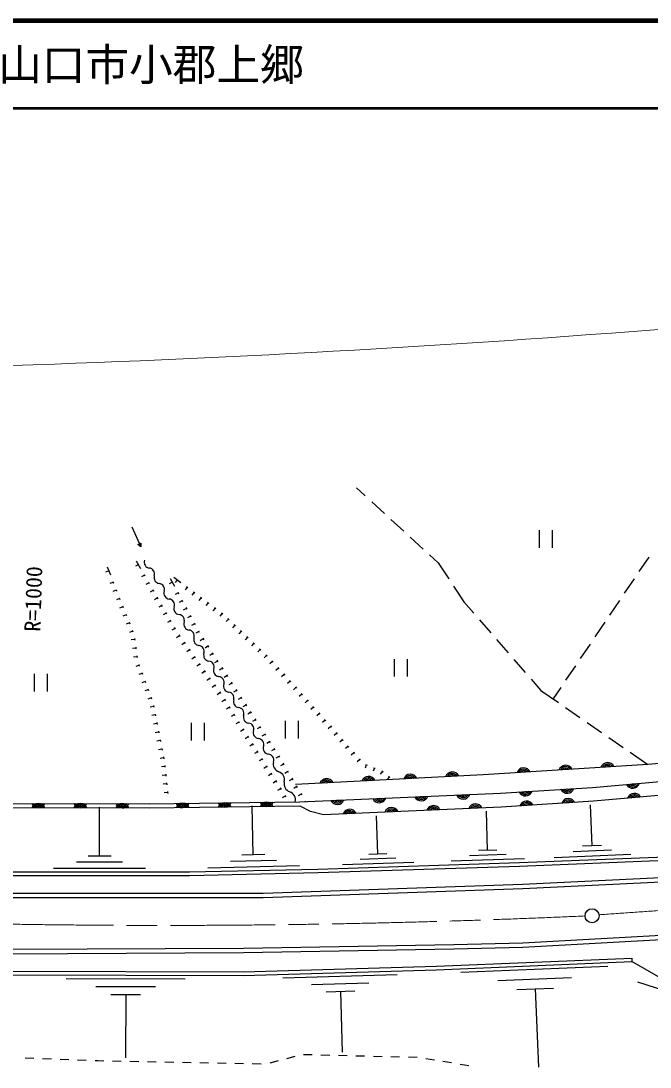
# Model space of a CAD drawing. Units: millimetres, scale not verified. Extents: x 40000 to 680000, y 20000 to 380000.
# Drawn here: x 407651 to 479638, y 260271 to 380000 of the extents above; entities that cross this region are included whole.
import ezdxf
from ezdxf.enums import TextEntityAlignment as Align

# ---------------------------------------------------------------- set-up
doc = ezdxf.new("R2010")
doc.units = ezdxf.units.MM
doc.header["$LTSCALE"] = 1000
doc.linetypes.add('CHAIN', pattern=[18.5, 12, -1.5, 3.5, -1.5])
for name, color, linetype, lineweight in [('M-BGD', 7, 'Continuous', 25), ('M-BMK', 2, 'CHAIN', 13), ('M-BMK-OTRS', 5, 'Continuous', 25), ('M-BMK-SRVR', 3, 'Continuous', 25), ('M-STR-HTXT', 7, 'Continuous', 13), ('M-STR-STRD', 7, 'Continuous', 25), ('M-TTL', 2, 'Continuous', 140), ('M-TTL-LINE', 7, 'Continuous', 50)]:
    doc.layers.add(name, color=color, linetype=linetype, lineweight=lineweight)
doc.layers.add('M-TTL-TXT', color=7, linetype='Continuous')
doc.styles.add('ＭＳ ゴシック', font='')
doc.styles.get('ＭＳ ゴシック').set_extended_font_data('MS Gothic')

msp = doc.modelspace()

# ---------------------------------------------------------------- linework, layer by layer
at = {"layer": 'M-BGD'}
for p, q in [((446053, 326563), (447047, 325649)), ((447784, 324973), (449257, 323620)), ((420336, 322083), (421359, 319802)), ((449993, 322943), (451466, 321590)), ((452202, 320914), (453675, 319561)), ((466954, 321713), (466954, 319713)), ((468454, 321713), (468454, 319713)), ((421035, 320067), (421377, 320221)), ((421359, 319802), (421035, 320067)), ((421377, 320221), (421359, 319802)), ((454412, 318884), (455406, 317971)), ((478400, 316977), (479519, 318635)), ((417535, 317523), (417890, 316588)), ((421092, 317780), (420744, 317582)), ((420844, 318215), (421339, 317346)), ((455406, 317971), (456600, 316159)), ((417713, 317055), (417339, 316913)), ((421785, 316564), (421437, 316366)), ((421735, 316651), (421834, 316477)), ((424735, 316202), (425208, 315321)), ((425146, 316347), (425946, 315747)), ((476722, 314490), (477841, 316148)), ((418211, 315747), (417837, 315605)), ((418175, 315840), (418246, 315653)), ((418531, 314906), (418574, 314792)), ((422280, 315695), (421932, 315497)), ((422230, 315782), (422329, 315608)), ((422725, 314913), (422824, 314739)), ((424972, 315762), (424619, 315573)), ((425546, 316047), (425306, 315727)), ((426665, 315206), (426425, 314886)), ((426585, 315266), (426745, 315146)), ((457150, 315324), (458343, 313512)), ((418552, 314849), (418178, 314706)), ((418939, 313884), (418568, 313735)), ((418574, 314792), (418603, 314719)), ((418901, 313977), (418976, 313791)), ((422775, 314826), (422427, 314628)), ((423270, 313957), (422922, 313759)), ((423220, 314044), (423319, 313870)), ((425634, 314528), (425281, 314339)), ((425586, 314616), (425681, 314440)), ((426059, 313735), (426154, 313559)), ((427464, 314605), (427224, 314285)), ((427384, 314665), (427544, 314545)), ((428264, 314004), (428023, 313685)), ((428184, 314064), (428344, 313944)), ((419312, 312956), (418940, 312807)), ((419274, 313049), (419349, 312864)), ((423765, 313088), (423417, 312890)), ((423715, 313175), (423814, 313001)), ((426106, 313647), (425754, 313458)), ((426579, 312766), (426227, 312577)), ((426532, 312854), (426627, 312678)), ((429063, 313403), (428823, 313084)), ((428983, 313464), (429143, 313343)), ((429863, 312803), (429622, 312483)), ((429783, 312863), (429943, 312743)), ((458343, 313512), (459462, 312222)), ((475043, 312004), (476162, 313662)), ((419685, 312029), (419313, 311879)), ((419647, 312121), (419722, 311936)), ((424260, 312219), (423912, 312021)), ((424210, 312306), (424310, 312133)), ((424755, 311351), (424408, 311153)), ((424706, 311437), (424805, 311264)), ((427052, 311885), (426700, 311696)), ((427005, 311973), (427099, 311797)), ((430662, 312202), (430422, 311882)), ((430582, 312262), (430742, 312142)), ((431406, 311536), (431129, 311247)), ((431334, 311605), (431478, 311467)), ((460117, 311466), (461428, 309956)), ((420057, 311101), (419686, 310952)), ((420020, 311193), (420095, 311008)), ((420430, 310173), (420059, 310024)), ((420393, 310266), (420468, 310080)), ((425250, 310482), (424903, 310284)), ((425201, 310569), (425300, 310395)), ((427525, 311004), (427172, 310814)), ((427478, 311092), (427572, 310915)), ((427998, 310122), (427645, 309933)), ((427950, 310211), (428045, 310034)), ((432129, 310845), (431852, 310556)), ((432056, 310914), (432201, 310775)), ((432851, 310153), (432574, 309864)), ((432779, 310222), (432923, 310084)), ((473365, 309517), (474484, 311175)), ((420672, 309211), (420275, 309160)), ((420659, 309310), (420685, 309112)), ((425790, 309641), (425464, 309410)), ((425732, 309723), (425848, 309560)), ((426311, 308908), (426427, 308744)), ((428512, 309265), (428176, 309049)), ((428457, 309349), (428566, 309181)), ((433573, 309462), (433297, 309173)), ((433501, 309531), (433646, 309393)), ((462083, 309200), (463394, 307690)), ((420799, 308219), (420402, 308168)), ((420786, 308318), (420812, 308120)), ((426369, 308826), (426043, 308594)), ((426948, 308011), (426621, 307779)), ((426890, 308092), (427006, 307929)), ((429054, 308425), (428718, 308208)), ((429000, 308509), (429108, 308341)), ((434296, 308770), (434019, 308481)), ((434224, 308839), (434368, 308701)), ((435018, 308079), (434742, 307790)), ((434946, 308148), (435091, 308010)), ((471687, 307031), (472806, 308688)), ((420926, 307227), (420529, 307176)), ((420913, 307326), (420939, 307128)), ((427526, 307195), (427200, 306964)), ((427469, 307277), (427584, 307114)), ((429596, 307585), (429260, 307368)), ((429542, 307669), (429651, 307501)), ((430139, 306745), (429803, 306528)), ((430084, 306829), (430193, 306661)), ((435741, 307388), (435464, 307099)), ((435669, 307457), (435813, 307318)), ((436442, 306676), (436145, 306408)), ((436375, 306750), (436509, 306601)), ((450344, 306954), (450344, 304954)), ((451844, 306954), (451844, 304954)), ((464050, 306934), (465360, 305424)), ((421162, 306262), (420787, 306122)), ((421127, 306356), (421197, 306168)), ((421512, 305325), (421138, 305185)), ((421477, 305419), (421547, 305232)), ((428105, 306380), (427779, 306148)), ((428047, 306461), (428163, 306298)), ((428684, 305564), (428358, 305333)), ((428626, 305646), (428742, 305483)), ((430681, 305905), (430345, 305688)), ((430627, 305989), (430735, 305821)), ((437111, 305932), (436814, 305665)), ((437044, 306007), (437178, 305858)), ((470008, 304544), (471127, 306202)), ((409154, 305271), (409154, 303271)), ((410654, 305271), (410654, 303271)), ((421863, 304389), (421488, 304249)), ((421828, 304482), (421898, 304295)), ((429263, 304749), (428937, 304517)), ((429205, 304830), (429321, 304667)), ((431223, 305065), (430887, 304848)), ((431169, 305149), (431278, 304981)), ((431766, 304225), (431430, 304008)), ((431712, 304309), (431820, 304141)), ((437780, 305189), (437483, 304922)), ((437714, 305264), (437847, 305115)), ((438450, 304446), (438152, 304179)), ((438383, 304521), (438517, 304372)), ((466016, 304668), (467135, 303378)), ((422213, 303452), (421838, 303312)), ((422178, 303546), (422248, 303358)), ((429842, 303933), (429516, 303702)), ((429784, 304015), (429900, 303852)), ((430421, 303118), (430094, 302886)), ((430363, 303199), (430479, 303036)), ((432308, 303384), (431972, 303168)), ((432254, 303468), (432362, 303300)), ((439119, 303703), (438822, 303435)), ((439052, 303777), (439186, 303629)), ((439788, 302960), (439491, 302692)), ((439721, 303034), (439855, 302886)), ((467135, 303378), (469152, 301983)), ((468557, 302394), (469449, 303715)), ((422563, 302516), (422189, 302375)), ((422528, 302609), (422598, 302422)), ((430987, 302294), (430648, 302081)), ((430934, 302379), (431040, 302209)), ((432851, 302544), (432514, 302327)), ((432796, 302628), (432905, 302460)), ((433339, 301788), (433447, 301620)), ((440457, 302217), (440160, 301949)), ((440390, 302291), (440524, 302143)), ((422830, 301555), (422438, 301479)), ((423021, 300574), (422628, 300498)), ((422811, 301654), (422849, 301457)), ((423002, 300672), (423040, 300476)), ((431518, 301447), (431180, 301234)), ((431465, 301532), (431572, 301362)), ((432050, 300600), (431711, 300387)), ((431997, 300685), (432103, 300515)), ((433393, 301704), (433057, 301487)), ((433935, 300864), (433599, 300647)), ((433881, 300948), (433990, 300780)), ((441126, 301474), (440829, 301206)), ((441059, 301548), (441193, 301399)), ((441795, 300731), (441498, 300463)), ((441729, 300805), (441862, 300656)), ((469974, 301414), (471619, 300276)), ((423211, 299592), (422819, 299516)), ((423192, 299690), (423230, 299494)), ((427112, 299659), (427112, 297659)), ((428612, 299659), (428612, 297659)), ((432581, 299753), (432243, 299540)), ((432528, 299838), (432634, 299668)), ((434478, 300024), (434142, 299807)), ((434423, 300108), (434532, 299940)), ((437886, 299883), (437886, 297883)), ((439386, 299883), (439386, 297883)), ((442462, 299985), (442161, 299722)), ((442396, 300060), (442528, 299910)), ((472441, 299707), (474086, 298569)), ((423402, 298610), (423009, 298534)), ((423383, 298709), (423421, 298512)), ((433113, 298906), (432774, 298693)), ((433060, 298990), (433166, 298821)), ((433591, 298143), (433697, 297974)), ((435020, 299184), (434684, 298967)), ((434966, 299268), (435074, 299100)), ((435562, 298344), (435226, 298127)), ((435508, 298428), (435617, 298260)), ((443121, 299233), (442820, 298969)), ((443055, 299308), (443187, 299158)), ((443780, 298481), (443479, 298217)), ((443714, 298556), (443846, 298406)), ((423592, 297629), (423199, 297552)), ((423573, 297727), (423611, 297530)), ((433644, 298059), (433305, 297846)), ((434176, 297212), (433837, 296999)), ((434123, 297296), (434229, 297127)), ((436105, 297503), (435769, 297287)), ((436051, 297588), (436159, 297419)), ((444439, 297729), (444138, 297465)), ((444373, 297804), (444505, 297654)), ((445098, 296977), (444797, 296713)), ((445032, 297052), (445164, 296901)), ((474908, 298000), (476553, 296862)), ((423783, 296647), (423390, 296571)), ((423764, 296745), (423802, 296549)), ((423954, 295763), (423992, 295567)), ((434707, 296365), (434368, 296152)), ((434654, 296449), (434760, 296280)), ((436647, 296663), (436311, 296446)), ((436593, 296747), (436701, 296579)), ((437168, 295810), (436824, 295606)), ((437117, 295896), (437219, 295724)), ((445757, 296225), (445456, 295961)), ((445691, 296300), (445823, 296149)), ((477375, 296293), (479392, 294898)), ((423973, 295665), (423580, 295589)), ((424118, 294677), (423721, 294634)), ((424108, 294776), (424129, 294577)), ((435239, 295517), (434900, 295305)), ((435186, 295602), (435292, 295433)), ((435770, 294670), (435431, 294458)), ((435717, 294755), (435823, 294586)), ((437679, 294950), (437335, 294746)), ((437628, 295036), (437730, 294864)), ((446416, 295472), (446115, 295209)), ((446350, 295548), (446482, 295397)), ((447166, 294852), (447025, 294477)), ((447072, 294887), (447260, 294816)), ((448008, 294534), (448195, 294464)), ((424226, 293683), (423828, 293640)), ((424215, 293782), (424236, 293583)), ((436302, 293823), (435963, 293611)), ((436248, 293908), (436355, 293739)), ((438190, 294091), (437846, 293886)), ((438139, 294177), (438241, 294005)), ((448102, 294499), (447961, 294125)), ((449027, 294118), (448773, 293808)), ((448944, 294181), (448953, 294178)), ((448953, 294178), (449100, 294057)), ((449796, 293487), (449543, 293177)), ((449719, 293550), (449873, 293423)), ((424333, 292688), (423935, 292645)), ((424322, 292788), (424344, 292589)), ((436833, 292976), (436494, 292764)), ((436780, 293061), (436886, 292891)), ((437311, 292214), (437418, 292044)), ((438701, 293231), (438357, 293027)), ((438650, 293317), (438752, 293145)), ((439212, 292371), (438868, 292167)), ((439160, 292457), (439263, 292285)), ((424440, 291694), (424042, 291651)), ((424429, 291793), (424451, 291595)), ((437365, 292129), (437026, 291917)), ((437896, 291282), (437557, 291069)), ((437843, 291367), (437949, 291197)), ((439722, 291512), (439379, 291307)), ((439671, 291598), (439774, 291426)), ((416647, 284407), (416650, 290028)), ((434238, 284567), (434108, 290163)), ((440182, 290738), (440229, 290659)), ((472995, 285582), (472804, 290266)), ((448484, 284648), (448345, 289010)), ((461050, 285076), (460908, 289556)), ((462100, 285109), (460000, 285043)), ((475215, 285085), (470823, 284906)), ((474093, 285626), (471897, 285537)), ((417965, 284407), (415330, 284408)), ((436877, 283928), (431631, 283807)), ((435550, 284598), (432926, 284537)), ((450546, 284167), (446456, 284038)), ((449506, 284680), (447461, 284615)), ((465286, 284089), (456885, 283822)), ((463168, 284582), (458967, 284449)), ((477435, 284589), (468651, 284231)), ((421917, 283000), (411377, 283004)), ((419282, 283704), (414012, 283706)), ((439517, 283290), (429024, 283046)), ((452608, 283687), (444429, 283428)), ((457988, 271128), (474794, 271822)), ((477533, 272736), (477549, 272336)), ((437621, 270497), (450697, 270881)), ((412831, 270421), (426461, 270383)), ((416236, 269503), (423051, 269484)), ((440915, 269721), (447453, 269913)), ((462236, 270181), (470639, 270528)), ((478208, 270027), (489257, 266463)), ((417937, 268589), (421345, 268580)), ((419641, 268585), (419621, 261315)), ((442575, 268898), (445844, 268994)), ((444210, 268946), (444415, 261971)), ((464383, 269147), (468585, 269321)), ((466484, 269234), (466854, 260271)), ((409134, 261243), (408135, 261280)), ((411133, 261170), (410133, 261207)), ((413131, 261097), (412132, 261134)), ((415130, 261024), (414131, 261061)), ((439009, 261487), (438043, 261227)), ((440983, 261655), (439983, 261679)), ((442982, 261606), (441982, 261631)), ((444981, 261558), (443982, 261582)), ((446981, 261510), (445981, 261534)), ((448980, 261462), (447981, 261486)), ((450980, 261414), (449980, 261438)), ((452979, 261366), (451979, 261390)), ((454955, 261065), (453968, 261229)), ((416457, 260976), (416129, 260988)), ((417129, 260963), (416457, 260976)), ((419129, 260925), (418129, 260944)), ((421128, 260886), (420128, 260906)), ((423128, 260848), (422128, 260867)), ((425128, 260810), (424128, 260829)), ((427127, 260771), (426127, 260791)), ((429127, 260733), (428127, 260752)), ((431126, 260695), (430127, 260714)), ((433126, 260656), (432126, 260676)), ((435126, 260618), (434126, 260637)), ((437078, 260967), (436112, 260707)), ((456928, 260738), (455941, 260902)), ((458901, 260411), (457914, 260574))]:
    msp.add_line(p, q, dxfattribs=at)
for points in [[(217506, 323244), (215791, 321537), (214373, 319689), (213634, 318477), (212895, 316371), (212134, 312514), (209333, 295724), (209377, 293629), (210064, 291456), (211417, 289483), (212946, 288197), (214166, 287444), (215917, 287000), (286039, 285185), (321821, 284542), (375643, 283107), (406354, 282206), (426938, 282198), (441637, 282539), (464715, 283270), (481442, 283952), (501195, 285598), (571859, 291494)], [(217788, 322960), (216093, 321272), (214703, 319463), (213997, 318305), (213282, 316266), (212527, 312442), (209733, 295695), (209776, 293695), (210428, 291634), (211716, 289754), (213181, 288522), (214324, 287816), (215972, 287399), (286048, 285585), (321830, 284942), (375655, 283507), (406360, 282606), (426934, 282598), (441626, 282939), (464701, 283670), (481417, 284351), (501162, 285997), (571826, 291893)], [(439582, 290631), (462534, 291629), (473040, 292285), (501451, 294769), (570955, 300920)], [(571096, 299326), (501591, 293175), (473159, 290689), (462619, 290031), (442275, 289147)], [(501717, 296812), (479392, 294898), (460525, 293735), (439077, 292597)], [(439588, 290131), (422334, 289917), (406554, 289948), (219071, 294761)], [(219084, 295261), (406561, 290448), (422331, 290417), (439582, 290631)], [(442275, 289147), (440803, 289506), (439588, 290131)], [(74954, 279599), (94764, 278619), (107029, 278153), (136497, 277425), (164619, 276743), (205971, 275770), (241837, 274908), (273560, 274260), (390433, 270939), (406201, 270839), (433094, 270765), (455200, 271413), (477549, 272336)], [(74974, 279999), (94781, 279018), (107041, 278553), (136507, 277824), (164629, 277143), (205981, 276170), (241846, 275308), (273570, 274660), (390440, 271339), (406202, 271239), (433089, 271165), (455186, 271813), (477533, 272736)], [(571836, 279794), (568168, 275531), (561229, 272715), (516923, 268813), (487493, 268481), (483802, 269091), (481873, 269889), (477549, 272336)]]:
    msp.add_lwpolyline(points, dxfattribs=at)
for centre, radius, start, end in [((422421, 318063), 680, 161.84642, 263.40229), ((422264, 316712), 680, 341.84642, 83.40229), ((423557, 316289), 680, 161.84642, 263.40229), ((423400, 314938), 680, 341.84642, 83.40229), ((424693, 314514), 680, 161.84642, 263.40229), ((424536, 313163), 680, 341.84642, 83.40229), ((425829, 312739), 680, 161.84642, 263.40229), ((425672, 311388), 680, 341.84642, 83.40229), ((426964, 310965), 680, 161.84642, 263.40229), ((426808, 309614), 680, 341.84642, 83.40229), ((428100, 309190), 680, 161.84642, 263.40229), ((427944, 307839), 680, 341.84642, 83.40229), ((429236, 307416), 680, 161.84642, 263.40229), ((429080, 306065), 680, 341.84642, 83.40229), ((430372, 305641), 680, 161.84642, 263.40229), ((430216, 304290), 680, 341.84642, 83.40229), ((431508, 303866), 680, 161.84642, 263.40229), ((431352, 302515), 680, 341.84642, 83.40229), ((432644, 302092), 680, 161.84642, 263.40229), ((432488, 300741), 680, 341.84642, 83.40229), ((433780, 300317), 680, 161.84642, 263.40229), ((433624, 298966), 680, 341.84642, 83.40229), ((434916, 298543), 680, 161.84642, 263.40229), ((434760, 297192), 680, 341.84642, 83.40229), ((436052, 296768), 680, 161.84642, 263.40229), ((435896, 295417), 680, 341.84642, 83.40229), ((437490, 294979), 975, 166.56204, 250.50536), ((469978, 294004), 812, 26.14733, 160.9076), ((469978, 294004), 650, 32.26312, 154.79181), ((474769, 294300), 812, 26.14733, 160.9076), ((474769, 294300), 650, 32.26312, 154.79181), ((474769, 294300), 488, 43.39581, 143.65913), ((474769, 294300), 325, 77.5851, 109.46984), ((436840, 293141), 975, 346.56204, 70.50536), ((447421, 292727), 812, 25.65496, 160.41523), ((447421, 292727), 650, 31.77075, 154.29944), ((452214, 292981), 812, 25.65496, 160.41523), ((452214, 292981), 650, 31.77075, 154.29944), ((452214, 292981), 488, 42.90344, 143.16676), ((457008, 293235), 812, 25.65496, 160.41523), ((457008, 293235), 650, 31.77075, 154.29944), ((457008, 293235), 488, 42.90344, 143.16676), ((457008, 293235), 325, 77.09273, 108.97747), ((465187, 293709), 812, 26.14733, 160.9076), ((465187, 293709), 650, 32.26312, 154.79181), ((465187, 293709), 488, 43.39581, 143.65913), ((465187, 293709), 325, 77.5851, 109.46984), ((469978, 294004), 488, 43.39581, 143.65913), ((469978, 294004), 325, 77.5851, 109.46984), ((438735, 292688), 975, 166.56204, 250.50536), ((442628, 292473), 812, 25.65496, 160.41523), ((442628, 292473), 650, 31.77075, 154.29944), ((442628, 292473), 488, 42.90344, 143.16676), ((442628, 292473), 325, 77.09273, 108.97747), ((447421, 292727), 488, 42.90344, 143.16676), ((447421, 292727), 325, 77.09273, 108.97747), ((452214, 292981), 325, 77.09273, 108.97747), ((470163, 292418), 812, 206.19132, 340.95159), ((470163, 292418), 650, 212.30711, 334.83581), ((477655, 293002), 812, 207.61668, 342.37695), ((477655, 293002), 650, 213.73247, 336.26116), ((477655, 293002), 488, 224.86515, 325.12847), ((477655, 293002), 325, 259.05444, 290.93918), ((438085, 290851), 975, 346.56204, 70.50536), ((448647, 291338), 812, 205.10907, 339.86934), ((448647, 291338), 650, 211.22486, 333.75355), ((448647, 291338), 488, 222.35755, 322.62087), ((448647, 291338), 325, 256.54684, 288.43158), ((453442, 291547), 812, 205.10907, 339.86934), ((453442, 291547), 650, 211.22486, 333.75355), ((453442, 291547), 488, 222.35755, 322.62087), ((453442, 291547), 325, 256.54684, 288.43158), ((458238, 291755), 812, 205.10907, 339.86934), ((458238, 291755), 650, 211.22486, 333.75355), ((458238, 291755), 488, 222.35755, 322.62087), ((458238, 291755), 325, 256.54684, 288.43158), ((465372, 292119), 812, 206.19132, 340.95159), ((465372, 292119), 650, 212.30711, 334.83581), ((465372, 292119), 488, 223.4398, 323.70312), ((465372, 292119), 325, 257.62909, 289.51383), ((470304, 290198), 812, 26.19132, 160.95159), ((470163, 292418), 488, 223.4398, 323.70312), ((470163, 292418), 325, 257.62909, 289.51383), ((477839, 290785), 812, 27.61668, 162.37695), ((477839, 290785), 650, 33.73247, 156.26116), ((477839, 290785), 488, 44.86515, 145.12847), ((477839, 290785), 325, 79.05444, 110.93918), ((409643, 289629), 812, 22.50974, 157.27001), ((409646, 290754), 812, 202.50974, 337.27001), ((409643, 289629), 650, 28.62553, 151.15422), ((409646, 290754), 650, 208.62553, 331.15422), ((409643, 289629), 488, 39.75821, 140.02153), ((409646, 290754), 488, 219.75821, 320.02153), ((409643, 289629), 325, 73.9475, 105.83224), ((409646, 290754), 325, 253.9475, 285.83224), ((414443, 289620), 812, 22.50974, 157.27001), ((414446, 290745), 812, 202.50974, 337.27001), ((414443, 289620), 650, 28.62553, 151.15422), ((414446, 290745), 650, 208.62553, 331.15422), ((414443, 289620), 488, 39.75821, 140.02153), ((414446, 290745), 488, 219.75821, 320.02153), ((414443, 289620), 325, 73.9475, 105.83224), ((414446, 290745), 325, 253.9475, 285.83224), ((419243, 289611), 812, 22.50974, 157.27001), ((419246, 290736), 812, 202.50974, 337.27001), ((419243, 289611), 650, 28.62553, 151.15422), ((419246, 290736), 650, 208.62553, 331.15422), ((419243, 289611), 488, 39.75821, 140.02153), ((419246, 290736), 488, 219.75821, 320.02153), ((419243, 289611), 325, 73.9475, 105.83224), ((419246, 290736), 325, 253.9475, 285.83224), ((426153, 290777), 812, 203.32989, 338.09016), ((426165, 289652), 812, 23.32989, 158.09016), ((426153, 290777), 650, 209.44568, 331.97437), ((426165, 289652), 650, 29.44568, 151.97437), ((426153, 290777), 488, 220.57836, 320.84168), ((426165, 289652), 488, 40.57836, 140.84168), ((426153, 290777), 325, 254.76765, 286.65239), ((426165, 289652), 325, 74.76765, 106.65239), ((430953, 290837), 812, 203.32989, 338.09016), ((430965, 289712), 812, 23.32989, 158.09016), ((430953, 290837), 650, 209.44568, 331.97437), ((430965, 289712), 650, 29.44568, 151.97437), ((430953, 290837), 488, 220.57836, 320.84168), ((430965, 289712), 488, 40.57836, 140.84168), ((430953, 290837), 325, 254.76765, 286.65239), ((430965, 289712), 325, 74.76765, 106.65239), ((435752, 290896), 812, 203.32989, 338.09016), ((435764, 289771), 812, 23.32989, 158.09016), ((435752, 290896), 650, 209.44568, 331.97437), ((435764, 289771), 650, 29.44568, 151.97437), ((435752, 290896), 488, 220.57836, 320.84168), ((435764, 289771), 488, 40.57836, 140.84168), ((435752, 290896), 325, 254.76765, 286.65239), ((435764, 289771), 325, 74.76765, 106.65239), ((443851, 291130), 812, 205.10907, 339.86934), ((443851, 291130), 650, 211.22486, 333.75355), ((443851, 291130), 488, 222.35755, 322.62087), ((443851, 291130), 325, 256.54684, 288.43158), ((445267, 288964), 812, 25.10907, 159.86934), ((450063, 289173), 812, 25.10907, 159.86934), ((450063, 289173), 650, 31.22486, 153.75355), ((454858, 289381), 812, 25.10907, 159.86934), ((454858, 289381), 650, 31.22486, 153.75355), ((454858, 289381), 488, 42.35755, 142.62087), ((459654, 289590), 812, 25.10907, 159.86934), ((459654, 289590), 650, 31.22486, 153.75355), ((459654, 289590), 488, 42.35755, 142.62087), ((459654, 289590), 325, 76.54684, 108.43158), ((465513, 289899), 812, 26.19132, 160.95159), ((465513, 289899), 650, 32.30711, 154.83581), ((465513, 289899), 488, 43.4398, 143.70312), ((465513, 289899), 325, 77.62909, 109.51383), ((470304, 290198), 650, 32.30711, 154.83581), ((470304, 290198), 488, 43.4398, 143.70312), ((470304, 290198), 325, 77.62909, 109.51383), ((445267, 288964), 650, 31.22486, 153.75355), ((445267, 288964), 488, 42.35755, 142.62087), ((445267, 288964), 325, 76.54684, 108.43158), ((450063, 289173), 488, 42.35755, 142.62087), ((450063, 289173), 325, 76.54684, 108.43158), ((454858, 289381), 325, 76.54684, 108.43158)]:
    msp.add_arc(centre, radius, start, end, dxfattribs=at)
at = {"layer": 'M-BMK'}
for centre, radius, start, end in [((335751, 2325004), 2051947, 273.85733, 274.63943), ((424021, 1347299), 1070817, 269.04911, 272.57871)]:
    msp.add_arc(centre, radius, start, end, dxfattribs=at)
at = {"layer": 'M-BMK-OTRS'}
msp.add_lwpolyline([(321707, 281978), (375746, 280547), (406255, 279692), (435364, 279671), (465066, 280718), (481693, 281509), (501440, 282855), (572090, 289044)], dxfattribs=at)
at = {"layer": 'M-BMK-SRVR'}
msp.add_circle((472998, 277592), 800, dxfattribs=at)
at = {"layer": 'M-STR-HTXT'}
msp.add_arc((350538, 2010457), 1670842, 271.92179, 277.31222, dxfattribs=at)
at = {"layer": 'M-STR-STRD'}
for points in [[(209333, 295724), (208761, 292859), (208742, 291093), (209217, 289251), (210204, 287618), (211476, 286365), (212957, 285530), (214419, 285065), (217153, 284951), (242173, 284379), (286474, 283247), (321719, 282478), (375760, 281047), (406262, 280192), (435355, 280171), (465046, 281217), (481664, 282008), (501401, 283353), (572046, 289543)], [(74992, 282643), (107182, 281100), (135925, 280291), (164623, 279675), (205958, 278545), (241740, 277797), (406274, 273748), (433129, 273871), (457172, 274295), (465075, 274508), (482290, 275461), (502126, 276891), (572703, 282698)], [(74968, 282143), (107163, 280600), (135912, 279791), (164611, 279176), (205946, 278045), (241729, 277297), (406269, 273248), (433134, 273371), (457183, 273795), (465096, 274008), (482322, 274962), (502165, 276393), (572744, 282199)]]:
    msp.add_lwpolyline(points, dxfattribs=at)
at = {"layer": 'M-TTL'}
msp.add_line((680000, 380000), (40000, 380000), dxfattribs=at)
at = {"layer": 'M-TTL-LINE'}
msp.add_line((40000, 370000), (680000, 370000), dxfattribs=at)

# ---------------------------------------------------------------- texts
at = {"layer": 'M-BMK-SRVR', "style": 'ＭＳ ゴシック'}
msp.add_text('R=1000', height=1833, rotation=88.133, dxfattribs=at).set_placement((408949, 310112), align=Align.MIDDLE_LEFT)
at = {"layer": 'M-TTL-TXT', "style": 'ＭＳ ゴシック'}
msp.add_text('山口市小郡上郷', height=3666, dxfattribs=at).set_placement((405024, 375000), align=Align.MIDDLE_LEFT)

doc.saveas('drawing.dxf')
